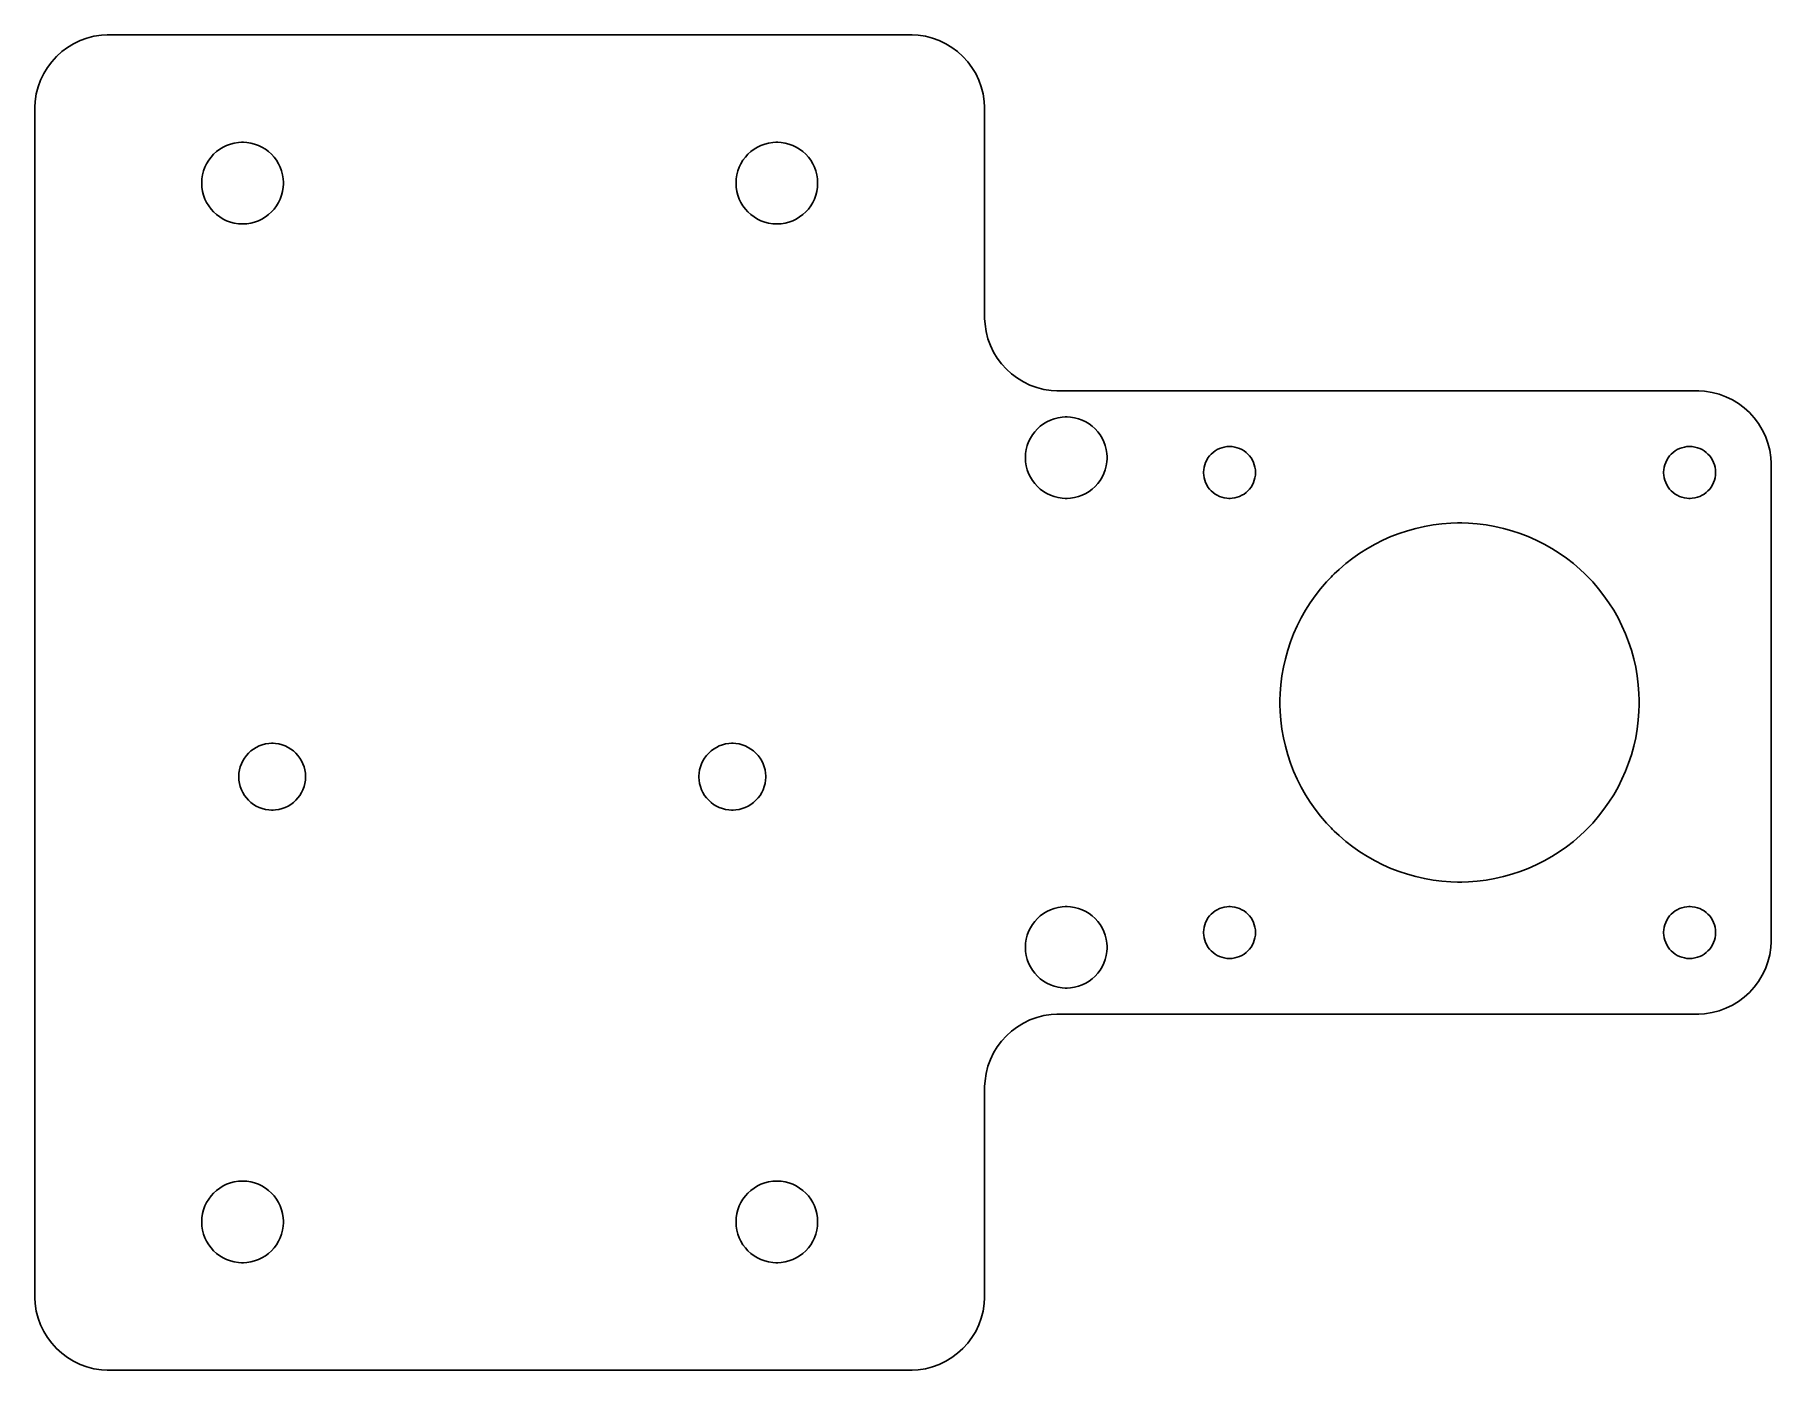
# Model space of a CAD drawing. Extents: x 0 to 117, y 0 to 90.
import ezdxf

# ---------------------------------------------------------------- set-up
doc = ezdxf.new("R2010")
doc.units = 0
doc.layers.get('0').update_dxf_attribs({"linetype": 'CONTINUOUS'})

msp = doc.modelspace()

# ---------------------------------------------------------------- linework, layer by layer
at = {"color": 0}
for points in [[(5, 0.00022), (4.87218, 0.00022), (4.48876, 0.02604), (3.99229, 0.10183), (3.51313, 0.22504), (3.05376, 0.39317), (2.61669, 0.60373), (2.20443, 0.85417), (1.8195, 1.14198), (1.46446, 1.46468), (1.14176, 1.81976), (0.8539, 2.20469), (0.60346, 2.61692), (0.3929, 3.05399), (0.22477, 3.5134), (0.10156, 3.99257), (0.02577, 4.48904), (0, 4.87244), (0, 5.00022), (0, 85), (0, 85.1278), (0.02577, 85.5113), (0.10156, 86.0076), (0.22477, 86.4868), (0.3929, 86.9462), (0.60346, 87.3833), (0.8539, 87.7956), (1.14176, 88.1806), (1.46446, 88.5356), (1.8195, 88.8583), (2.20443, 89.1461), (2.61669, 89.3965), (3.05376, 89.6071), (3.51313, 89.7753), (3.99229, 89.8985), (4.48876, 89.9742), (4.87218, 90), (5, 90), (58.9999, 90), (59.1276, 90), (59.5111, 89.9742), (60.0075, 89.8985), (60.4867, 89.7753), (60.9461, 89.6071), (61.3832, 89.3965), (61.7954, 89.1461), (62.1803, 88.8583), (62.5354, 88.5356), (62.8582, 88.1806), (63.146, 87.7956), (63.3964, 87.3833), (63.6069, 86.9462), (63.775, 86.4868), (63.8983, 86.0076), (63.974, 85.5113), (63.9999, 85.1278), (63.9999, 85), (63.9999, 71), (63.9999, 70.8722), (64.0257, 70.4889), (64.1014, 69.9924), (64.2247, 69.5132), (64.3928, 69.0539), (64.6033, 68.6168), (64.8538, 68.2044), (65.1417, 67.8196), (65.4643, 67.4646), (65.8194, 67.1418), (66.2043, 66.8539), (66.6165, 66.6035), (67.0536, 66.3929), (67.5131, 66.2249), (67.9922, 66.1017), (68.4886, 66.0258), (68.8721, 66), (68.9999, 66), (112, 66), (112, 66.0001), (112.128, 66.0001), (112.511, 65.9743), (113.008, 65.8986), (113.487, 65.7753), (113.946, 65.6072), (114.383, 65.3967), (114.795, 65.1462), (115.18, 64.8583), (115.535, 64.5357), (115.858, 64.1806), (116.146, 63.7957), (116.396, 63.3835), (116.607, 62.9464), (116.775, 62.4869), (116.898, 62.0078), (116.974, 61.5114), (117, 61.1279), (117, 61.0001), (117, 29.0001), (117, 28.8724), (116.974, 28.4889), (116.898, 27.9925), (116.775, 27.5133), (116.607, 27.0539), (116.396, 26.6168), (116.146, 26.2046), (115.858, 25.8197), (115.535, 25.4646), (115.18, 25.1418), (114.795, 24.854), (114.383, 24.6036), (113.946, 24.3931), (113.487, 24.225), (113.008, 24.1017), (112.511, 24.026), (112.128, 24.0001), (112, 24.0001), (68.9999, 24.0001), (68.8721, 24.0001), (68.4886, 23.9743), (67.9922, 23.8986), (67.5131, 23.7753), (67.0536, 23.6072), (66.6165, 23.3967), (66.2043, 23.1463), (65.8194, 22.8583), (65.4643, 22.5357), (65.1417, 22.1806), (64.8538, 21.7957), (64.6033, 21.3835), (64.3928, 20.9464), (64.2247, 20.4869), (64.1014, 20.0078), (64.0257, 19.5114), (63.9999, 19.1279), (63.9999, 19.0001), (63.9999, 5.00022), (63.9999, 4.87244), (63.974, 4.48904), (63.8983, 3.99257), (63.775, 3.5134), (63.6069, 3.05399), (63.3964, 2.61692), (63.146, 2.20469), (62.8582, 1.81976), (62.5354, 1.46468), (62.1803, 1.14198), (61.7954, 0.85417), (61.3832, 0.60373), (60.9461, 0.39317), (60.4867, 0.22504), (60.0075, 0.10183), (59.5111, 0.02604), (59.1276, 0.00022), (58.9999, 0.00022), (5, 0.00022)], [(16.75, 80), (16.75, 79.9297), (16.7358, 79.7189), (16.6942, 79.4458), (16.6264, 79.1824), (16.5339, 78.9296), (16.4181, 78.6893), (16.2803, 78.4625), (16.1221, 78.2508), (15.9444, 78.0556), (15.7493, 77.8781), (15.5375, 77.7197), (15.3108, 77.5819), (15.0704, 77.4662), (14.8178, 77.3738), (14.5542, 77.306), (14.2811, 77.2643), (14.0703, 77.25), (14, 77.25), (13.9297, 77.25), (13.7188, 77.2643), (13.4458, 77.306), (13.1822, 77.3738), (12.9296, 77.4662), (12.6892, 77.5819), (12.4624, 77.7197), (12.2507, 77.8781), (12.0554, 78.0556), (11.8779, 78.2508), (11.7196, 78.4625), (11.5819, 78.6893), (11.4661, 78.9296), (11.3736, 79.1824), (11.3058, 79.4458), (11.2642, 79.7189), (11.25, 79.9297), (11.25, 80), (11.25, 80.0703), (11.2642, 80.2813), (11.3058, 80.5543), (11.3736, 80.8178), (11.4661, 81.0704), (11.5819, 81.3108), (11.7196, 81.5376), (11.8779, 81.7493), (12.0554, 81.9446), (12.2507, 82.1221), (12.4624, 82.2804), (12.6892, 82.4182), (12.9296, 82.5339), (13.1822, 82.6264), (13.4458, 82.6942), (13.7188, 82.7358), (13.9297, 82.75), (14, 82.75), (14.0703, 82.75), (14.2811, 82.7358), (14.5542, 82.6942), (14.8178, 82.6264), (15.0704, 82.5339), (15.3108, 82.4182), (15.5375, 82.2804), (15.7493, 82.1221), (15.9444, 81.9446), (16.1221, 81.7493), (16.2803, 81.5376), (16.4181, 81.3108), (16.5339, 81.0704), (16.6264, 80.8178), (16.6942, 80.5543), (16.7358, 80.2813), (16.75, 80.0703), (16.75, 80)], [(52.7499, 80), (52.7499, 79.9297), (52.7357, 79.7189), (52.694, 79.4458), (52.6263, 79.1824), (52.5337, 78.9296), (52.4179, 78.6893), (52.2803, 78.4625), (52.1219, 78.2508), (51.9444, 78.0556), (51.7492, 77.8781), (51.5375, 77.7197), (51.3107, 77.5819), (51.0703, 77.4662), (50.8176, 77.3738), (50.554, 77.306), (50.281, 77.2643), (50.0701, 77.25), (49.9999, 77.25), (49.9296, 77.25), (49.7188, 77.2643), (49.4457, 77.306), (49.1821, 77.3738), (48.9294, 77.4662), (48.689, 77.5819), (48.4624, 77.7197), (48.2506, 77.8781), (48.0553, 78.0556), (47.8778, 78.2508), (47.7194, 78.4625), (47.5818, 78.6893), (47.466, 78.9296), (47.3735, 79.1824), (47.3057, 79.4458), (47.264, 79.7189), (47.2499, 79.9297), (47.2499, 80), (47.2499, 80.0703), (47.264, 80.2813), (47.3057, 80.5543), (47.3735, 80.8178), (47.466, 81.0704), (47.5818, 81.3108), (47.7194, 81.5376), (47.8778, 81.7493), (48.0553, 81.9446), (48.2506, 82.1221), (48.4624, 82.2804), (48.689, 82.4182), (48.9294, 82.5339), (49.1821, 82.6264), (49.4457, 82.6942), (49.7188, 82.7358), (49.9296, 82.75), (49.9999, 82.75), (50.0701, 82.75), (50.281, 82.7358), (50.554, 82.6942), (50.8176, 82.6264), (51.0703, 82.5339), (51.3107, 82.4182), (51.5375, 82.2804), (51.7492, 82.1221), (51.9444, 81.9446), (52.1219, 81.7493), (52.2803, 81.5376), (52.4179, 81.3108), (52.5337, 81.0704), (52.6263, 80.8178), (52.694, 80.5543), (52.7357, 80.2813), (52.7499, 80.0703), (52.7499, 80)], [(72.2499, 61.5001), (72.2499, 61.4299), (72.2357, 61.219), (72.194, 60.946), (72.1262, 60.6824), (72.0338, 60.4297), (71.9179, 60.1893), (71.7803, 59.9625), (71.6219, 59.7508), (71.4444, 59.5556), (71.2492, 59.3781), (71.0375, 59.2197), (70.8107, 59.0821), (70.5703, 58.9662), (70.3176, 58.8738), (70.054, 58.806), (69.781, 58.7643), (69.5701, 58.7501), (69.4999, 58.7501), (69.4296, 58.7501), (69.2188, 58.7643), (68.9457, 58.806), (68.6821, 58.8738), (68.4294, 58.9662), (68.189, 59.0821), (67.9624, 59.2197), (67.7506, 59.3781), (67.5553, 59.5556), (67.3778, 59.7508), (67.2194, 59.9625), (67.0818, 60.1893), (66.966, 60.4297), (66.8735, 60.6824), (66.8057, 60.946), (66.764, 61.219), (66.7499, 61.4299), (66.7499, 61.5001), (66.7499, 61.5704), (66.764, 61.7813), (66.8057, 62.0543), (66.8735, 62.3179), (66.966, 62.5706), (67.0818, 62.811), (67.2194, 63.0376), (67.3778, 63.2494), (67.5553, 63.4447), (67.7506, 63.6222), (67.9624, 63.7806), (68.189, 63.9182), (68.4294, 64.034), (68.6821, 64.1265), (68.9457, 64.1943), (69.2188, 64.236), (69.4296, 64.2501), (69.4999, 64.2501), (69.5701, 64.2501), (69.781, 64.236), (70.054, 64.1943), (70.3176, 64.1265), (70.5703, 64.034), (70.8107, 63.9182), (71.0375, 63.7806), (71.2492, 63.6222), (71.4444, 63.4447), (71.6219, 63.2494), (71.7803, 63.0376), (71.9179, 62.811), (72.0338, 62.5706), (72.1262, 62.3179), (72.194, 62.0543), (72.2357, 61.7813), (72.2499, 61.5704), (72.2499, 61.5001)], [(82.2499, 60.5001), (82.2499, 60.4554), (82.2408, 60.3212), (82.2143, 60.1475), (82.1711, 59.9797), (82.1124, 59.8189), (82.0386, 59.666), (81.951, 59.5217), (81.8503, 59.3869), (81.7374, 59.2626), (81.6131, 59.1497), (81.4783, 59.049), (81.334, 58.9614), (81.1811, 58.8876), (81.0203, 58.8289), (80.8525, 58.7857), (80.6789, 58.7592), (80.5446, 58.7501), (80.4999, 58.7501), (80.4551, 58.7501), (80.321, 58.7592), (80.1472, 58.7857), (79.9794, 58.8289), (79.8188, 58.8876), (79.6657, 58.9614), (79.5214, 59.049), (79.3867, 59.1497), (79.2624, 59.2626), (79.1494, 59.3869), (79.0487, 59.5217), (78.9611, 59.666), (78.8874, 59.8189), (78.8286, 59.9797), (78.7854, 60.1475), (78.7589, 60.3212), (78.7499, 60.4554), (78.7499, 60.5001), (78.7499, 60.5449), (78.7589, 60.679), (78.7854, 60.8528), (78.8286, 61.0206), (78.8874, 61.1812), (78.9611, 61.3343), (79.0487, 61.4786), (79.1494, 61.6133), (79.2624, 61.7376), (79.3867, 61.8506), (79.5214, 61.9513), (79.6657, 62.0389), (79.8188, 62.1126), (79.9794, 62.1714), (80.1472, 62.2146), (80.321, 62.2411), (80.4551, 62.2501), (80.4999, 62.2501), (80.5446, 62.2501), (80.6789, 62.2411), (80.8525, 62.2146), (81.0203, 62.1714), (81.1811, 62.1126), (81.334, 62.0389), (81.4783, 61.9513), (81.6131, 61.8506), (81.7374, 61.7376), (81.8503, 61.6133), (81.951, 61.4786), (82.0386, 61.3343), (82.1124, 61.1812), (82.1711, 61.0206), (82.2143, 60.8528), (82.2408, 60.679), (82.2499, 60.5449), (82.2499, 60.5001)], [(113.25, 60.5001), (113.25, 60.4554), (113.241, 60.3212), (113.214, 60.1475), (113.171, 59.9797), (113.112, 59.8189), (113.038, 59.666), (112.951, 59.5217), (112.85, 59.3869), (112.737, 59.2626), (112.613, 59.1497), (112.478, 59.049), (112.334, 58.9614), (112.181, 58.8876), (112.02, 58.8289), (111.852, 58.7857), (111.679, 58.7592), (111.544, 58.7501), (111.5, 58.7501), (111.455, 58.7501), (111.321, 58.7592), (111.147, 58.7857), (110.979, 58.8289), (110.819, 58.8876), (110.666, 58.9614), (110.521, 59.049), (110.387, 59.1497), (110.262, 59.2626), (110.149, 59.3869), (110.049, 59.5217), (109.961, 59.666), (109.887, 59.8189), (109.828, 59.9797), (109.785, 60.1475), (109.759, 60.3212), (109.75, 60.4554), (109.75, 60.5001), (109.75, 60.5449), (109.759, 60.679), (109.785, 60.8528), (109.828, 61.0206), (109.887, 61.1812), (109.961, 61.3343), (110.049, 61.4786), (110.149, 61.6133), (110.262, 61.7376), (110.387, 61.8506), (110.521, 61.9513), (110.666, 62.0389), (110.819, 62.1126), (110.979, 62.1714), (111.147, 62.2146), (111.321, 62.2411), (111.455, 62.2501), (111.5, 62.2501), (111.544, 62.2501), (111.679, 62.2411), (111.852, 62.2146), (112.02, 62.1714), (112.181, 62.1126), (112.334, 62.0389), (112.478, 61.9513), (112.613, 61.8506), (112.737, 61.7376), (112.85, 61.6133), (112.951, 61.4786), (113.038, 61.3343), (113.112, 61.1812), (113.171, 61.0206), (113.214, 60.8528), (113.241, 60.679), (113.25, 60.5449), (113.25, 60.5001)], [(108.1, 45.0001), (108.1, 44.8501), (108.085, 44.4001), (108.041, 43.8042), (107.967, 43.2133), (107.865, 42.6285), (107.735, 42.0507), (107.577, 41.481), (107.391, 40.9203), (107.179, 40.3696), (106.94, 39.83), (106.674, 39.3024), (106.383, 38.7876), (106.067, 38.2871), (105.725, 37.8014), (105.36, 37.3317), (104.969, 36.8789), (104.662, 36.5501), (104.556, 36.4442), (104.45, 36.3381), (104.121, 36.0304), (103.668, 35.6404), (103.198, 35.2744), (102.713, 34.9331), (102.212, 34.6167), (101.698, 34.3256), (101.17, 34.0603), (100.63, 33.8212), (100.08, 33.6086), (99.5189, 33.4232), (98.9492, 33.2651), (98.3714, 33.1347), (97.7865, 33.0328), (97.1957, 32.9593), (96.5997, 32.915), (96.1497, 32.9001), (95.9997, 32.9001), (95.8497, 32.9001), (95.3997, 32.915), (94.8039, 32.9593), (94.2129, 33.0328), (93.6282, 33.1347), (93.0504, 33.2651), (92.4807, 33.4232), (91.92, 33.6086), (91.3693, 33.8212), (90.8296, 34.0603), (90.3019, 34.3256), (89.7874, 34.6167), (89.2867, 34.9331), (88.801, 35.2744), (88.3313, 35.6404), (87.8785, 36.0304), (87.5499, 36.3381), (87.4438, 36.4442), (87.3378, 36.5501), (87.03, 36.8789), (86.64, 37.3317), (86.274, 37.8014), (85.9328, 38.2871), (85.6164, 38.7876), (85.3253, 39.3024), (85.06, 39.83), (84.8208, 40.3696), (84.6083, 40.9203), (84.4228, 41.481), (84.2647, 42.0507), (84.1344, 42.6285), (84.0324, 43.2133), (83.959, 43.8042), (83.9147, 44.4001), (83.8999, 44.8501), (83.8999, 45.0001), (83.8999, 45.1501), (83.9147, 45.6001), (83.959, 46.1961), (84.0324, 46.7869), (84.1344, 47.3718), (84.2647, 47.9494), (84.4228, 48.5192), (84.6083, 49.0799), (84.8208, 49.6306), (85.06, 50.1703), (85.3253, 50.6979), (85.6164, 51.2125), (85.9328, 51.7132), (86.274, 52.1989), (86.64, 52.6686), (87.03, 53.1214), (87.3378, 53.45), (87.4438, 53.5561), (87.5499, 53.6622), (87.8785, 53.9699), (88.3313, 54.3599), (88.801, 54.7258), (89.2867, 55.0672), (89.7874, 55.3836), (90.3019, 55.6747), (90.8296, 55.94), (91.3693, 56.179), (91.92, 56.3917), (92.4807, 56.5771), (93.0504, 56.7351), (93.6282, 56.8656), (94.2129, 56.9675), (94.8039, 57.041), (95.3997, 57.0853), (95.8497, 57.1001), (95.9997, 57.1001), (96.1497, 57.1001), (96.5997, 57.0853), (97.1957, 57.041), (97.7865, 56.9675), (98.3714, 56.8656), (98.9492, 56.7351), (99.5189, 56.5771), (100.08, 56.3917), (100.63, 56.179), (101.17, 55.94), (101.698, 55.6747), (102.212, 55.3836), (102.713, 55.0672), (103.198, 54.7258), (103.668, 54.3599), (104.121, 53.9699), (104.45, 53.6622), (104.556, 53.5561), (104.662, 53.4501), (104.969, 53.1214), (105.36, 52.6686), (105.725, 52.1989), (106.067, 51.7132), (106.383, 51.2125), (106.674, 50.6979), (106.94, 50.1703), (107.179, 49.6306), (107.391, 49.0799), (107.577, 48.5192), (107.735, 47.9494), (107.865, 47.3718), (107.967, 46.7869), (108.041, 46.1961), (108.085, 45.6001), (108.1, 45.1501), (108.1, 45.0001)], [(18.25, 40.0001), (18.25, 39.9426), (18.2383, 39.7701), (18.2043, 39.5467), (18.1487, 39.3311), (18.0732, 39.1243), (17.9785, 38.9276), (17.8657, 38.7421), (17.7361, 38.5689), (17.591, 38.4092), (17.4311, 38.2639), (17.2579, 38.1344), (17.0724, 38.0217), (16.8757, 37.9269), (16.669, 37.8513), (16.4533, 37.7958), (16.23, 37.7618), (16.0575, 37.7501), (16, 37.7501), (15.9425, 37.7501), (15.7699, 37.7618), (15.5465, 37.7958), (15.3308, 37.8513), (15.1242, 37.9269), (14.9275, 38.0217), (14.7419, 38.1344), (14.5687, 38.2639), (14.409, 38.4092), (14.2637, 38.5689), (14.1342, 38.7421), (14.0215, 38.9276), (13.9268, 39.1243), (13.8511, 39.3311), (13.7957, 39.5467), (13.7616, 39.7701), (13.75, 39.9426), (13.75, 40.0001), (13.75, 40.0576), (13.7616, 40.2301), (13.7957, 40.4536), (13.8511, 40.6692), (13.9268, 40.876), (14.0215, 41.0726), (14.1342, 41.2582), (14.2637, 41.4313), (14.409, 41.5911), (14.5687, 41.7364), (14.7419, 41.8658), (14.9275, 41.9786), (15.1242, 42.0733), (15.3308, 42.149), (15.5465, 42.2044), (15.7699, 42.2385), (15.9425, 42.2501), (16, 42.2501), (16.0575, 42.2501), (16.23, 42.2385), (16.4533, 42.2044), (16.669, 42.149), (16.8757, 42.0733), (17.0724, 41.9786), (17.2579, 41.8658), (17.4311, 41.7364), (17.591, 41.5911), (17.7361, 41.4313), (17.8657, 41.2582), (17.9785, 41.0726), (18.0732, 40.876), (18.1487, 40.6692), (18.2043, 40.4536), (18.2383, 40.2301), (18.25, 40.0576), (18.25, 40.0001)], [(49.2499, 40.0001), (49.2499, 39.9426), (49.2382, 39.7701), (49.2042, 39.5467), (49.1487, 39.3311), (49.0731, 39.1243), (48.9783, 38.9276), (48.8656, 38.7421), (48.7361, 38.5689), (48.5908, 38.4092), (48.4311, 38.2639), (48.2579, 38.1344), (48.0724, 38.0217), (47.8757, 37.9269), (47.6689, 37.8513), (47.4533, 37.7958), (47.2299, 37.7618), (47.0574, 37.7501), (46.9999, 37.7501), (46.9424, 37.7501), (46.7699, 37.7618), (46.5464, 37.7958), (46.3308, 37.8513), (46.124, 37.9269), (45.9274, 38.0217), (45.7418, 38.1344), (45.5687, 38.2639), (45.4089, 38.4092), (45.2636, 38.5689), (45.1342, 38.7421), (45.0214, 38.9276), (44.9267, 39.1243), (44.851, 39.3311), (44.7956, 39.5467), (44.7615, 39.7701), (44.7499, 39.9426), (44.7499, 40.0001), (44.7499, 40.0576), (44.7615, 40.2301), (44.7956, 40.4536), (44.851, 40.6692), (44.9267, 40.876), (45.0214, 41.0726), (45.1342, 41.2582), (45.2636, 41.4313), (45.4089, 41.5911), (45.5687, 41.7364), (45.7418, 41.8658), (45.9274, 41.9786), (46.124, 42.0733), (46.3308, 42.149), (46.5464, 42.2044), (46.7699, 42.2385), (46.9424, 42.2501), (46.9999, 42.2501), (47.0574, 42.2501), (47.2299, 42.2385), (47.4533, 42.2044), (47.6689, 42.149), (47.8757, 42.0733), (48.0724, 41.9786), (48.2579, 41.8658), (48.4311, 41.7364), (48.5908, 41.5911), (48.7361, 41.4313), (48.8656, 41.2582), (48.9783, 41.0726), (49.0731, 40.876), (49.1487, 40.6692), (49.2042, 40.4536), (49.2382, 40.2301), (49.2499, 40.0576), (49.2499, 40.0001)], [(72.2499, 28.5001), (72.2499, 28.4299), (72.2357, 28.219), (72.194, 27.946), (72.1262, 27.6824), (72.0338, 27.4297), (71.9179, 27.1893), (71.7803, 26.9625), (71.6219, 26.7508), (71.4444, 26.5556), (71.2492, 26.3781), (71.0375, 26.2197), (70.8107, 26.0821), (70.5703, 25.9662), (70.3176, 25.8738), (70.054, 25.806), (69.781, 25.7643), (69.5701, 25.7501), (69.4999, 25.7501), (69.4296, 25.7501), (69.2188, 25.7643), (68.9457, 25.806), (68.6821, 25.8738), (68.4294, 25.9662), (68.189, 26.0821), (67.9624, 26.2197), (67.7506, 26.3781), (67.5553, 26.5556), (67.3778, 26.7508), (67.2194, 26.9625), (67.0818, 27.1893), (66.966, 27.4297), (66.8735, 27.6824), (66.8057, 27.946), (66.764, 28.219), (66.7499, 28.4299), (66.7499, 28.5001), (66.7499, 28.5704), (66.764, 28.7813), (66.8057, 29.0543), (66.8735, 29.3179), (66.966, 29.5706), (67.0818, 29.811), (67.2194, 30.0376), (67.3778, 30.2494), (67.5553, 30.4447), (67.7506, 30.6222), (67.9624, 30.7806), (68.189, 30.9182), (68.4294, 31.034), (68.6821, 31.1265), (68.9457, 31.1943), (69.2188, 31.236), (69.4296, 31.2501), (69.4999, 31.2501), (69.5701, 31.2501), (69.781, 31.236), (70.054, 31.1943), (70.3176, 31.1265), (70.5703, 31.034), (70.8107, 30.9182), (71.0375, 30.7806), (71.2492, 30.6222), (71.4444, 30.4447), (71.6219, 30.2494), (71.7803, 30.0376), (71.9179, 29.811), (72.0338, 29.5706), (72.1262, 29.3179), (72.194, 29.0543), (72.2357, 28.7813), (72.2499, 28.5704), (72.2499, 28.5001)], [(82.2499, 29.5001), (82.2499, 29.4554), (82.2408, 29.3212), (82.2143, 29.1475), (82.1711, 28.9797), (82.1124, 28.8189), (82.0386, 28.666), (81.951, 28.5217), (81.8503, 28.3869), (81.7374, 28.2626), (81.6131, 28.1497), (81.4783, 28.049), (81.334, 27.9614), (81.1811, 27.8876), (81.0203, 27.8289), (80.8525, 27.7857), (80.6789, 27.7592), (80.5446, 27.7501), (80.4999, 27.7501), (80.4551, 27.7501), (80.321, 27.7592), (80.1472, 27.7857), (79.9794, 27.8289), (79.8188, 27.8876), (79.6657, 27.9614), (79.5214, 28.049), (79.3867, 28.1497), (79.2624, 28.2626), (79.1494, 28.3869), (79.0487, 28.5217), (78.9611, 28.666), (78.8874, 28.8189), (78.8286, 28.9797), (78.7854, 29.1475), (78.7589, 29.3212), (78.7499, 29.4554), (78.7499, 29.5001), (78.7499, 29.5449), (78.7589, 29.679), (78.7854, 29.8528), (78.8286, 30.0206), (78.8874, 30.1813), (78.9611, 30.3343), (79.0487, 30.4786), (79.1494, 30.6133), (79.2624, 30.7376), (79.3867, 30.8506), (79.5214, 30.9513), (79.6657, 31.0389), (79.8188, 31.1126), (79.9794, 31.1714), (80.1472, 31.2146), (80.321, 31.2411), (80.4551, 31.2501), (80.4999, 31.2501), (80.5446, 31.2501), (80.6789, 31.2411), (80.8525, 31.2146), (81.0203, 31.1714), (81.1811, 31.1126), (81.334, 31.0389), (81.4783, 30.9513), (81.6131, 30.8506), (81.7374, 30.7376), (81.8503, 30.6133), (81.951, 30.4786), (82.0386, 30.3343), (82.1124, 30.1813), (82.1711, 30.0206), (82.2143, 29.8528), (82.2408, 29.679), (82.2499, 29.5449), (82.2499, 29.5001)], [(113.25, 29.5001), (113.25, 29.4554), (113.241, 29.3212), (113.214, 29.1475), (113.171, 28.9797), (113.112, 28.8189), (113.038, 28.666), (112.951, 28.5217), (112.85, 28.3869), (112.737, 28.2626), (112.613, 28.1497), (112.478, 28.049), (112.334, 27.9614), (112.181, 27.8876), (112.02, 27.8289), (111.852, 27.7857), (111.679, 27.7592), (111.544, 27.7501), (111.5, 27.7501), (111.455, 27.7501), (111.321, 27.7592), (111.147, 27.7857), (110.979, 27.8289), (110.819, 27.8876), (110.666, 27.9614), (110.521, 28.049), (110.387, 28.1497), (110.262, 28.2626), (110.149, 28.3869), (110.049, 28.5217), (109.961, 28.666), (109.887, 28.8189), (109.828, 28.9797), (109.785, 29.1475), (109.759, 29.3212), (109.75, 29.4554), (109.75, 29.5001), (109.75, 29.5449), (109.759, 29.679), (109.785, 29.8528), (109.828, 30.0206), (109.887, 30.1813), (109.961, 30.3343), (110.049, 30.4786), (110.149, 30.6133), (110.262, 30.7376), (110.387, 30.8506), (110.521, 30.9513), (110.666, 31.0389), (110.819, 31.1126), (110.979, 31.1714), (111.147, 31.2146), (111.321, 31.2411), (111.455, 31.2501), (111.5, 31.2501), (111.544, 31.2501), (111.679, 31.2411), (111.852, 31.2146), (112.02, 31.1714), (112.181, 31.1126), (112.334, 31.0389), (112.478, 30.9513), (112.613, 30.8506), (112.737, 30.7376), (112.85, 30.6133), (112.951, 30.4786), (113.038, 30.3343), (113.112, 30.1813), (113.171, 30.0206), (113.214, 29.8528), (113.241, 29.679), (113.25, 29.5449), (113.25, 29.5001)], [(16.75, 10.0002), (16.75, 9.92996), (16.7358, 9.71907), (16.6942, 9.44601), (16.6264, 9.18251), (16.5339, 8.92985), (16.4181, 8.68946), (16.2803, 8.46268), (16.1221, 8.25097), (15.9444, 8.05572), (15.7493, 7.87819), (15.5375, 7.71989), (15.3108, 7.58214), (15.0704, 7.46636), (14.8178, 7.37386), (14.5542, 7.3061), (14.2811, 7.26443), (14.0703, 7.25022), (14, 7.25022), (13.9297, 7.25022), (13.7188, 7.26443), (13.4458, 7.3061), (13.1822, 7.37386), (12.9296, 7.46636), (12.6892, 7.58214), (12.4624, 7.71989), (12.2507, 7.87819), (12.0554, 8.05572), (11.8779, 8.25097), (11.7196, 8.46268), (11.5819, 8.68946), (11.4661, 8.92985), (11.3736, 9.18251), (11.3058, 9.44601), (11.2642, 9.71907), (11.25, 9.92996), (11.25, 10.0002), (11.25, 10.0705), (11.2642, 10.2814), (11.3058, 10.5545), (11.3736, 10.818), (11.4661, 11.0706), (11.5819, 11.311), (11.7196, 11.5378), (11.8779, 11.7495), (12.0554, 11.9448), (12.2507, 12.1222), (12.4624, 12.2805), (12.6892, 12.4183), (12.9296, 12.5341), (13.1822, 12.6266), (13.4458, 12.6943), (13.7188, 12.736), (13.9297, 12.7502), (14, 12.7502), (14.0703, 12.7502), (14.2811, 12.736), (14.5542, 12.6943), (14.8178, 12.6266), (15.0704, 12.5341), (15.3108, 12.4183), (15.5375, 12.2805), (15.7493, 12.1222), (15.9444, 11.9448), (16.1221, 11.7495), (16.2803, 11.5378), (16.4181, 11.311), (16.5339, 11.0706), (16.6264, 10.818), (16.6942, 10.5545), (16.7358, 10.2814), (16.75, 10.0705), (16.75, 10.0002)], [(52.7499, 10.0002), (52.7499, 9.92996), (52.7357, 9.71907), (52.694, 9.44601), (52.6263, 9.18251), (52.5337, 8.92985), (52.4179, 8.68946), (52.2803, 8.46268), (52.1219, 8.25097), (51.9444, 8.05572), (51.7492, 7.87819), (51.5375, 7.71989), (51.3107, 7.58214), (51.0703, 7.46636), (50.8176, 7.37386), (50.554, 7.3061), (50.281, 7.26443), (50.0701, 7.25022), (49.9999, 7.25022), (49.9296, 7.25022), (49.7188, 7.26443), (49.4457, 7.3061), (49.1821, 7.37386), (48.9294, 7.46636), (48.689, 7.58214), (48.4624, 7.71989), (48.2506, 7.87819), (48.0553, 8.05572), (47.8778, 8.25097), (47.7194, 8.46268), (47.5818, 8.68946), (47.466, 8.92985), (47.3735, 9.18251), (47.3057, 9.44601), (47.264, 9.71907), (47.2499, 9.92996), (47.2499, 10.0002), (47.2499, 10.0705), (47.264, 10.2814), (47.3057, 10.5545), (47.3735, 10.818), (47.466, 11.0706), (47.5818, 11.311), (47.7194, 11.5378), (47.8778, 11.7495), (48.0553, 11.9448), (48.2506, 12.1222), (48.4624, 12.2805), (48.689, 12.4183), (48.9294, 12.5341), (49.1821, 12.6266), (49.4457, 12.6943), (49.7188, 12.736), (49.9296, 12.7502), (49.9999, 12.7502), (50.0701, 12.7502), (50.281, 12.736), (50.554, 12.6943), (50.8176, 12.6266), (51.0703, 12.5341), (51.3107, 12.4183), (51.5375, 12.2805), (51.7492, 12.1222), (51.9444, 11.9448), (52.1219, 11.7495), (52.2803, 11.5378), (52.4179, 11.311), (52.5337, 11.0706), (52.6263, 10.818), (52.694, 10.5545), (52.7357, 10.2814), (52.7499, 10.0705), (52.7499, 10.0002)]]:
    msp.add_lwpolyline(points, close=True, dxfattribs=at)

doc.saveas('drawing.dxf')
